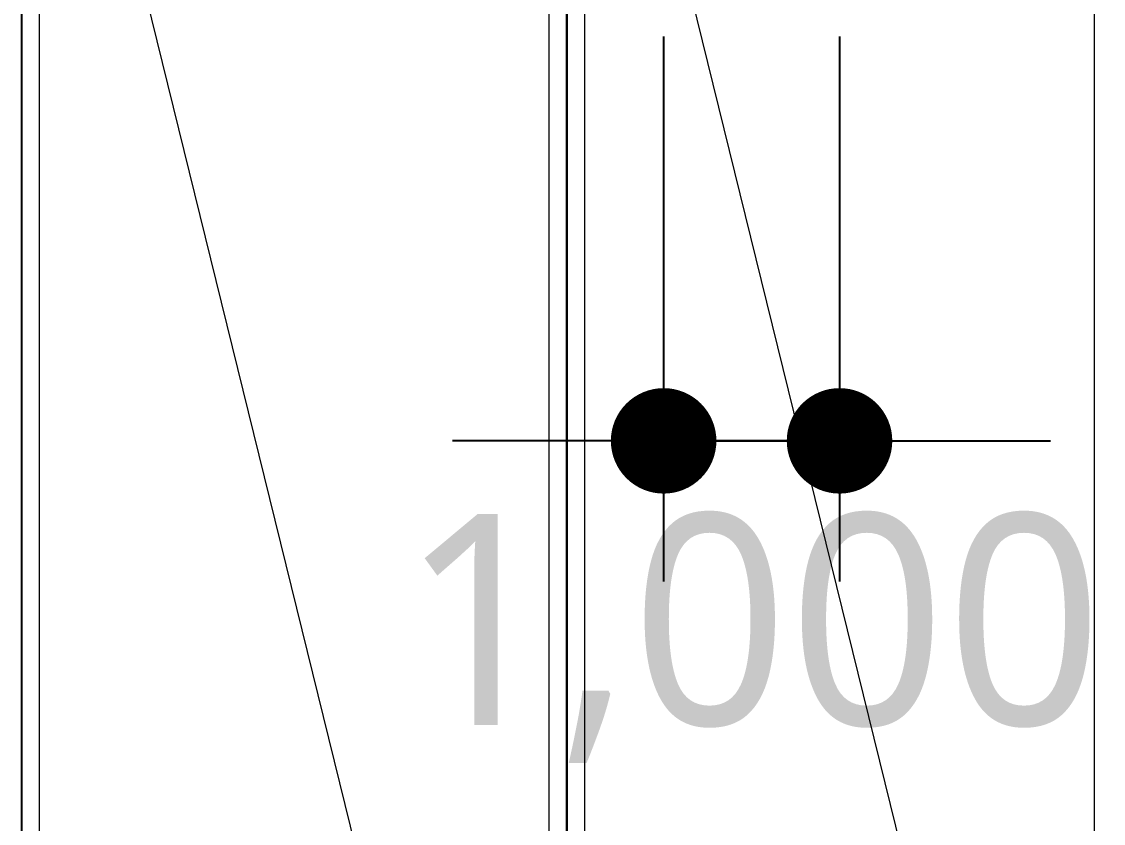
# Model space of a CAD drawing. Header units: millimetres. Extents: x 4739419 to 5837985, y 2291271 to 3446271.
# Drawn here: x 4965962 to 4972112, y 2447464 to 2452025 of the extents above; entities that cross this region are included whole.
import ezdxf

# ---------------------------------------------------------------- set-up
doc = ezdxf.new("R2010")
doc.units = ezdxf.units.MM
doc.layers.get('0').update_dxf_attribs({"color": 255})
doc.layers.add('A-DIMS', color=9, linetype='Continuous', lineweight=25)
doc.layers.add('XR-평면도$0$A-ELEV-LIN3', color=9, linetype='Continuous', lineweight=18)
doc.layers.add('XR-평면도$0$Parking_화물', color=9, linetype='Continuous')
doc.styles.add('맑은고딕', font='malgun.ttf')

# ---------------------------------------------------------------- blocks, each defined once
blk = doc.blocks.new('XR-평면도$0$주차구획_1')
at = {"layer": 'XR-평면도$0$A-ELEV-LIN3'}
blk.add_line((-5900, 1450), (5900, -1450), dxfattribs=at)
blk.add_lwpolyline([(-5900, 1450), (5900, 1450), (5900, -1450), (-5900, -1450)], close=True, dxfattribs=at)
at = {"layer": 'XR-평면도$0$Parking_화물'}
blk.add_lwpolyline([(-6000, 1550), (6000, 1550), (6000, -1550), (-6000, -1550)], close=True, dxfattribs=at)
blk = doc.blocks.new('XR-평면도$0$화물주차구획_1F(210411)')
for p, xscale in [((12150544, 773313.4), -1.000000000000001), ((12150544, 770213.4), -1)]:
    blk.add_blockref('XR-평면도$0$주차구획_1', p, dxfattribs=dict(xscale=xscale))
blk = doc.blocks.new('_CIDOT')
at = {"color": 0, "linetype": 'ByBlock'}
blk.add_line((2, 0), (-1, 0), dxfattribs=at)
at = {"color": 0, "linetype": 'ByBlock', "const_width": 0.5}
blk.add_lwpolyline([(-0.25, 0, 1), (0.25, 0, 1)], format="xyb", close=True, dxfattribs=at)

msp = doc.modelspace()

# ---------------------------------------------------------------- linework, layer by layer
at = {"layer": 'A-DIMS'}
for p, q in [((4969611.8, 2451940.1), (4969611.8, 2448840.3)), ((4970611.8, 2451940.1), (4970611.8, 2448840.3)), ((4969011.8, 2449640.3), (4968411.8, 2449640.3)), ((4970611.8, 2449640.3), (4969611.8, 2449640.3)), ((4971211.8, 2449640.3), (4971811.8, 2449640.3))]:
    msp.add_line(p, q, dxfattribs=at)

# ---------------------------------------------------------------- block references
at = {"color": 2, "rotation": 90}
msp.add_blockref('XR-평면도$0$화물주차구획_1F(210411)', (5740825.2, -9701802.7), dxfattribs=at)
msp.add_blockref('XR-평면도$0$화물주차구획_1F(210411)', (5740825.2, -9701802.7), dxfattribs=at)
msp.add_blockref('XR-평면도$0$화물주차구획_1F(210411)', (5740825.2, -9701802.7), dxfattribs=at)
at = {"layer": 'A-DIMS', "xscale": 600, "yscale": 600, "zscale": 600}
msp.add_blockref('_CIDOT', (4969611.8, 2449640.3), dxfattribs=at)
at = {"layer": 'A-DIMS', "xscale": 600, "yscale": 600, "zscale": 600, "rotation": 180}
msp.add_blockref('_CIDOT', (4970611.8, 2449640.3), dxfattribs=at)

# ---------------------------------------------------------------- texts
at = {"layer": 'A-DIMS', "color": 0, "insert": (4970111.8, 2448516.4), "char_height": 1200, "attachment_point": 5, "style": '맑은고딕'}
msp.add_mtext('\\A1;1,000', dxfattribs=at)

doc.saveas('drawing.dxf')
